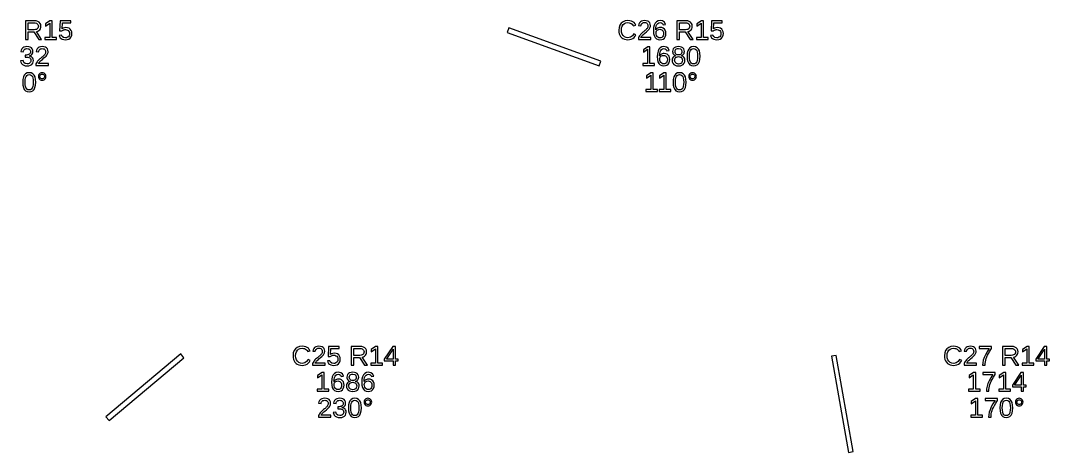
# Model space of a CAD drawing. Extents: x 195 to 2890, y 70 to 1529.
# Drawn here: x 2574.3 to 2890.2, y 1370.3 to 1503 of the extents above; entities that cross this region are included whole.
import ezdxf

# ---------------------------------------------------------------- set-up
doc = ezdxf.new("R2010")
doc.units = 0
doc.layers.get('0').update_dxf_attribs({"linetype": 'CONTINUOUS'})

msp = doc.modelspace()

# ---------------------------------------------------------------- linework, layer by layer
for points in [[(2576.62, 1499.51), (2578.4, 1499.51), (2579.89, 1497.13), (2580.79, 1497.13), (2579.16, 1499.6), (2579.57, 1499.71), (2579.91, 1499.9), (2580.19, 1500.15), (2580.4, 1500.46), (2580.52, 1500.82), (2580.56, 1501.22), (2580.5, 1501.7), (2580.33, 1502.1), (2580.03, 1502.43), (2579.63, 1502.67), (2579.14, 1502.82), (2578.54, 1502.86), (2575.84, 1502.86), (2575.84, 1497.13), (2576.62, 1497.13)], [(2576.62, 1500.13), (2576.62, 1502.24), (2578.46, 1502.24), (2578.85, 1502.21), (2579.18, 1502.13), (2579.44, 1501.98), (2579.63, 1501.78), (2579.74, 1501.52), (2579.78, 1501.22), (2579.74, 1500.9), (2579.63, 1500.63), (2579.44, 1500.41), (2579.19, 1500.25), (2578.87, 1500.16), (2578.49, 1500.13)], [(2585.4, 1497.75), (2584.01, 1497.75), (2584.01, 1502.86), (2583.33, 1502.86), (2581.98, 1501.93), (2581.98, 1501.24), (2583.27, 1502.16), (2583.27, 1497.75), (2581.81, 1497.75), (2581.81, 1497.13), (2585.4, 1497.13)], [(2588.65, 1497.11), (2589.15, 1497.28), (2589.56, 1497.57), (2589.86, 1497.96), (2590.03, 1498.44), (2590.09, 1499), (2590.04, 1499.5), (2589.87, 1499.93), (2589.59, 1500.29), (2589.22, 1500.57), (2588.77, 1500.73), (2588.24, 1500.79), (2587.8, 1500.75), (2587.4, 1500.63), (2587.06, 1500.42), (2587.17, 1502.24), (2589.76, 1502.24), (2589.76, 1502.86), (2586.5, 1502.86), (2586.31, 1499.78), (2587.03, 1499.78), (2587.2, 1499.92), (2587.37, 1500.02), (2587.54, 1500.1), (2587.71, 1500.15), (2587.9, 1500.18), (2588.09, 1500.19), (2588.45, 1500.15), (2588.75, 1500.04), (2589, 1499.86), (2589.18, 1499.61), (2589.3, 1499.32), (2589.33, 1498.98), (2589.3, 1498.6), (2589.19, 1498.27), (2589, 1498), (2588.75, 1497.81), (2588.44, 1497.69), (2588.08, 1497.65), (2587.52, 1497.74), (2587.12, 1498.03), (2586.88, 1498.5), (2586.14, 1498.41), (2586.27, 1498.01), (2586.48, 1497.67), (2586.77, 1497.4), (2587.13, 1497.21), (2587.56, 1497.09), (2588.06, 1497.05)], [(2752.45, 1490.44), (2724.26, 1500.7), (2723.74, 1499.3), (2751.93, 1489.03)], [(2761.31, 1497.09), (2761.81, 1497.22), (2762.26, 1497.44), (2762.66, 1497.73), (2762.99, 1498.11), (2763.26, 1498.56), (2762.62, 1498.88), (2762.15, 1498.22), (2761.55, 1497.82), (2760.81, 1497.69), (2760.23, 1497.76), (2759.73, 1497.97), (2759.32, 1498.33), (2759.01, 1498.8), (2758.83, 1499.37), (2758.77, 1500.02), (2758.83, 1500.68), (2759, 1501.24), (2759.3, 1501.7), (2759.7, 1502.04), (2760.19, 1502.25), (2760.78, 1502.32), (2761.16, 1502.29), (2761.51, 1502.2), (2761.83, 1502.05), (2762.09, 1501.85), (2762.31, 1501.59), (2762.47, 1501.29), (2763.2, 1501.53), (2762.97, 1501.96), (2762.67, 1502.31), (2762.3, 1502.59), (2761.86, 1502.79), (2761.35, 1502.91), (2760.77, 1502.95), (2759.96, 1502.86), (2759.28, 1502.6), (2758.72, 1502.17), (2758.31, 1501.59), (2758.06, 1500.87), (2757.98, 1500.02), (2758.02, 1499.44), (2758.13, 1498.91), (2758.31, 1498.44), (2758.56, 1498.03), (2758.89, 1497.68), (2759.27, 1497.41), (2759.72, 1497.21), (2760.22, 1497.09), (2760.77, 1497.05)], [(2767.79, 1497.75), (2764.8, 1497.75), (2764.9, 1497.95), (2765.03, 1498.14), (2765.2, 1498.35), (2765.4, 1498.56), (2765.65, 1498.79), (2765.94, 1499.04), (2766.45, 1499.46), (2766.83, 1499.8), (2767.09, 1500.06), (2767.28, 1500.28), (2767.43, 1500.5), (2767.55, 1500.72), (2767.63, 1500.94), (2767.68, 1501.16), (2767.7, 1501.38), (2767.65, 1501.84), (2767.49, 1502.23), (2767.23, 1502.54), (2766.88, 1502.77), (2766.43, 1502.9), (2765.9, 1502.95), (2765.41, 1502.9), (2764.98, 1502.77), (2764.61, 1502.54), (2764.32, 1502.24), (2764.13, 1501.88), (2764.02, 1501.45), (2764.77, 1501.38), (2764.84, 1501.66), (2764.96, 1501.9), (2765.13, 1502.09), (2765.35, 1502.23), (2765.61, 1502.32), (2765.9, 1502.35), (2766.2, 1502.32), (2766.46, 1502.23), (2766.67, 1502.09), (2766.82, 1501.89), (2766.92, 1501.65), (2766.95, 1501.35), (2766.93, 1501.13), (2766.87, 1500.92), (2766.79, 1500.73), (2766.67, 1500.55), (2766.53, 1500.37), (2766.36, 1500.2), (2766.18, 1500.03), (2765.99, 1499.86), (2765.78, 1499.69), (2765.56, 1499.52), (2765.35, 1499.34), (2765.13, 1499.15), (2764.91, 1498.94), (2764.7, 1498.72), (2764.5, 1498.49), (2764.31, 1498.23), (2764.14, 1497.95), (2763.99, 1497.65), (2763.99, 1497.13), (2767.79, 1497.13)], [(2771.16, 1497.11), (2771.61, 1497.28), (2771.98, 1497.57), (2772.26, 1497.97), (2772.42, 1498.44), (2772.48, 1499.01), (2772.42, 1499.53), (2772.27, 1499.97), (2772.01, 1500.34), (2771.66, 1500.62), (2771.24, 1500.78), (2770.75, 1500.84), (2770.45, 1500.82), (2770.17, 1500.75), (2769.92, 1500.64), (2769.7, 1500.5), (2769.51, 1500.31), (2769.36, 1500.08), (2769.4, 1500.76), (2769.51, 1501.32), (2769.7, 1501.77), (2769.96, 1502.1), (2770.29, 1502.29), (2770.67, 1502.36), (2771.1, 1502.28), (2771.42, 1502.04), (2771.62, 1501.66), (2772.32, 1501.78), (2771.99, 1502.43), (2771.44, 1502.82), (2770.68, 1502.95), (2770.08, 1502.86), (2769.57, 1502.6), (2769.16, 1502.15), (2768.87, 1501.54), (2768.69, 1500.78), (2768.63, 1499.87), (2768.69, 1499.02), (2768.86, 1498.32), (2769.14, 1497.77), (2769.54, 1497.37), (2770.03, 1497.13), (2770.62, 1497.05)], [(2776.62, 1499.51), (2778.4, 1499.51), (2779.89, 1497.13), (2780.79, 1497.13), (2779.16, 1499.6), (2779.57, 1499.71), (2779.91, 1499.9), (2780.19, 1500.15), (2780.4, 1500.46), (2780.52, 1500.82), (2780.56, 1501.22), (2780.5, 1501.7), (2780.33, 1502.1), (2780.03, 1502.43), (2779.63, 1502.67), (2779.14, 1502.82), (2778.54, 1502.86), (2775.84, 1502.86), (2775.84, 1497.13), (2776.62, 1497.13)], [(2776.62, 1500.13), (2776.62, 1502.24), (2778.46, 1502.24), (2778.85, 1502.21), (2779.18, 1502.13), (2779.44, 1501.98), (2779.63, 1501.78), (2779.74, 1501.52), (2779.78, 1501.22), (2779.74, 1500.9), (2779.63, 1500.63), (2779.44, 1500.41), (2779.19, 1500.25), (2778.87, 1500.16), (2778.49, 1500.13)], [(2785.4, 1497.75), (2784.01, 1497.75), (2784.01, 1502.86), (2783.33, 1502.86), (2781.98, 1501.93), (2781.98, 1501.24), (2783.27, 1502.16), (2783.27, 1497.75), (2781.81, 1497.75), (2781.81, 1497.13), (2785.4, 1497.13)], [(2788.65, 1497.11), (2789.15, 1497.28), (2789.56, 1497.57), (2789.86, 1497.96), (2790.03, 1498.44), (2790.09, 1499), (2790.04, 1499.5), (2789.87, 1499.93), (2789.59, 1500.29), (2789.22, 1500.57), (2788.77, 1500.73), (2788.24, 1500.79), (2787.8, 1500.75), (2787.4, 1500.63), (2787.06, 1500.42), (2787.17, 1502.24), (2789.76, 1502.24), (2789.76, 1502.86), (2786.5, 1502.86), (2786.31, 1499.78), (2787.03, 1499.78), (2787.2, 1499.92), (2787.37, 1500.02), (2787.54, 1500.1), (2787.71, 1500.15), (2787.9, 1500.18), (2788.09, 1500.19), (2788.45, 1500.15), (2788.75, 1500.04), (2789, 1499.86), (2789.18, 1499.61), (2789.3, 1499.32), (2789.33, 1498.98), (2789.3, 1498.6), (2789.19, 1498.27), (2789, 1498), (2788.75, 1497.81), (2788.44, 1497.69), (2788.08, 1497.65), (2787.52, 1497.74), (2787.12, 1498.03), (2786.88, 1498.5), (2786.14, 1498.41), (2786.27, 1498.01), (2786.48, 1497.67), (2786.77, 1497.4), (2787.13, 1497.21), (2787.56, 1497.09), (2788.06, 1497.05)], [(2770.28, 1497.69), (2770, 1497.83), (2769.76, 1498.06), (2769.58, 1498.37), (2769.47, 1498.73), (2769.43, 1499.15), (2769.47, 1499.47), (2769.57, 1499.75), (2769.75, 1499.97), (2769.98, 1500.14), (2770.26, 1500.24), (2770.58, 1500.27), (2770.91, 1500.24), (2771.2, 1500.12), (2771.43, 1499.93), (2771.6, 1499.68), (2771.7, 1499.36), (2771.73, 1498.97), (2771.7, 1498.59), (2771.6, 1498.26), (2771.43, 1498), (2771.2, 1497.8), (2770.93, 1497.68), (2770.6, 1497.64)], [(2576.9, 1489.1), (2577.38, 1489.24), (2577.76, 1489.49), (2578.04, 1489.82), (2578.21, 1490.23), (2578.27, 1490.71), (2578.23, 1491.06), (2578.11, 1491.36), (2577.91, 1491.63), (2577.64, 1491.83), (2577.31, 1491.98), (2576.91, 1492.06), (2576.91, 1492.07), (2577.27, 1492.18), (2577.57, 1492.33), (2577.8, 1492.54), (2577.97, 1492.79), (2578.08, 1493.09), (2578.11, 1493.43), (2578.06, 1493.87), (2577.9, 1494.25), (2577.63, 1494.55), (2577.27, 1494.77), (2576.82, 1494.91), (2576.29, 1494.95), (2575.8, 1494.91), (2575.37, 1494.77), (2575, 1494.56), (2574.71, 1494.26), (2574.52, 1493.89), (2574.42, 1493.46), (2575.15, 1493.4), (2575.21, 1493.68), (2575.33, 1493.91), (2575.5, 1494.1), (2575.72, 1494.24), (2575.98, 1494.32), (2576.28, 1494.35), (2576.61, 1494.32), (2576.88, 1494.23), (2577.09, 1494.08), (2577.24, 1493.88), (2577.33, 1493.64), (2577.36, 1493.35), (2577.32, 1493.07), (2577.21, 1492.83), (2577.03, 1492.63), (2576.77, 1492.48), (2576.46, 1492.4), (2576.09, 1492.37), (2575.69, 1492.37), (2575.69, 1491.73), (2576.11, 1491.73), (2576.53, 1491.7), (2576.87, 1491.61), (2577.15, 1491.47), (2577.35, 1491.27), (2577.47, 1491.03), (2577.51, 1490.74), (2577.47, 1490.41), (2577.37, 1490.14), (2577.19, 1489.93), (2576.96, 1489.78), (2576.67, 1489.69), (2576.32, 1489.66), (2575.69, 1489.77), (2575.28, 1490.11), (2575.07, 1490.67), (2574.32, 1490.6), (2574.43, 1490.13), (2574.63, 1489.75), (2574.93, 1489.44), (2575.32, 1489.22), (2575.78, 1489.09), (2576.32, 1489.05)], [(2582.85, 1489.75), (2579.86, 1489.75), (2579.96, 1489.95), (2580.09, 1490.14), (2580.26, 1490.35), (2580.46, 1490.56), (2580.71, 1490.79), (2581, 1491.04), (2581.51, 1491.46), (2581.89, 1491.8), (2582.15, 1492.06), (2582.34, 1492.28), (2582.49, 1492.5), (2582.61, 1492.72), (2582.69, 1492.94), (2582.74, 1493.16), (2582.76, 1493.38), (2582.71, 1493.84), (2582.55, 1494.23), (2582.29, 1494.54), (2581.94, 1494.77), (2581.5, 1494.9), (2580.96, 1494.95), (2580.47, 1494.9), (2580.04, 1494.77), (2579.67, 1494.54), (2579.38, 1494.24), (2579.19, 1493.88), (2579.09, 1493.45), (2579.83, 1493.38), (2579.9, 1493.66), (2580.02, 1493.9), (2580.19, 1494.09), (2580.41, 1494.23), (2580.67, 1494.32), (2580.96, 1494.35), (2581.27, 1494.32), (2581.52, 1494.23), (2581.73, 1494.09), (2581.88, 1493.89), (2581.98, 1493.65), (2582.01, 1493.35), (2581.99, 1493.13), (2581.94, 1492.92), (2581.85, 1492.73), (2581.73, 1492.55), (2581.59, 1492.37), (2581.43, 1492.2), (2581.25, 1492.03), (2581.05, 1491.86), (2580.84, 1491.69), (2580.63, 1491.52), (2580.41, 1491.34), (2580.19, 1491.15), (2579.97, 1490.94), (2579.76, 1490.72), (2579.56, 1490.49), (2579.37, 1490.23), (2579.2, 1489.95), (2579.05, 1489.65), (2579.05, 1489.13), (2582.85, 1489.13)], [(2768.96, 1489.75), (2767.56, 1489.75), (2767.56, 1494.86), (2766.89, 1494.86), (2765.53, 1493.93), (2765.53, 1493.24), (2766.83, 1494.16), (2766.83, 1489.75), (2765.37, 1489.75), (2765.37, 1489.13), (2768.96, 1489.13)], [(2772.32, 1489.11), (2772.77, 1489.28), (2773.14, 1489.57), (2773.41, 1489.97), (2773.58, 1490.44), (2773.63, 1491.01), (2773.58, 1491.53), (2773.43, 1491.97), (2773.17, 1492.34), (2772.82, 1492.62), (2772.4, 1492.78), (2771.91, 1492.84), (2771.61, 1492.82), (2771.33, 1492.75), (2771.08, 1492.64), (2770.86, 1492.5), (2770.67, 1492.31), (2770.52, 1492.08), (2770.56, 1492.76), (2770.67, 1493.32), (2770.86, 1493.77), (2771.12, 1494.1), (2771.44, 1494.29), (2771.83, 1494.36), (2772.26, 1494.28), (2772.57, 1494.04), (2772.78, 1493.66), (2773.47, 1493.78), (2773.14, 1494.43), (2772.6, 1494.82), (2771.84, 1494.95), (2771.23, 1494.86), (2770.73, 1494.6), (2770.32, 1494.15), (2770.03, 1493.54), (2769.85, 1492.78), (2769.79, 1491.87), (2769.85, 1491.02), (2770.02, 1490.32), (2770.3, 1489.77), (2770.69, 1489.37), (2771.19, 1489.13), (2771.78, 1489.05)], [(2776.9, 1489.1), (2777.38, 1489.25), (2777.77, 1489.49), (2778.05, 1489.83), (2778.22, 1490.24), (2778.27, 1490.73), (2778.24, 1491.09), (2778.14, 1491.4), (2777.97, 1491.67), (2777.74, 1491.89), (2777.45, 1492.05), (2777.11, 1492.14), (2777.11, 1492.15), (2777.41, 1492.25), (2777.65, 1492.4), (2777.86, 1492.61), (2778.01, 1492.87), (2778.1, 1493.16), (2778.13, 1493.47), (2778.08, 1493.89), (2777.91, 1494.25), (2777.64, 1494.55), (2777.27, 1494.77), (2776.83, 1494.91), (2776.3, 1494.95), (2775.79, 1494.9), (2775.35, 1494.77), (2774.99, 1494.54), (2774.71, 1494.24), (2774.55, 1493.89), (2774.5, 1493.48), (2774.53, 1493.17), (2774.62, 1492.88), (2774.77, 1492.62), (2774.97, 1492.41), (2775.22, 1492.25), (2775.51, 1492.15), (2775.51, 1492.13), (2775.19, 1492.04), (2774.92, 1491.89), (2774.68, 1491.67), (2774.5, 1491.39), (2774.4, 1491.08), (2774.36, 1490.72), (2774.42, 1490.23), (2774.59, 1489.82), (2774.88, 1489.49), (2775.27, 1489.24), (2775.75, 1489.1), (2776.32, 1489.05)], [(2776, 1492.45), (2775.74, 1492.54), (2775.52, 1492.68), (2775.37, 1492.88), (2775.28, 1493.13), (2775.25, 1493.43), (2775.28, 1493.73), (2775.37, 1493.97), (2775.52, 1494.16), (2775.72, 1494.3), (2775.99, 1494.38), (2776.3, 1494.4), (2776.9, 1494.3), (2777.25, 1493.97), (2777.37, 1493.43), (2777.34, 1493.11), (2777.25, 1492.85), (2777.1, 1492.66), (2776.89, 1492.53), (2776.63, 1492.45), (2776.31, 1492.42)], [(2781.55, 1489.13), (2782.05, 1489.39), (2782.44, 1489.81), (2782.72, 1490.39), (2782.89, 1491.12), (2782.94, 1492), (2782.89, 1492.89), (2782.73, 1493.63), (2782.46, 1494.21), (2782.08, 1494.62), (2781.58, 1494.87), (2780.97, 1494.95), (2780.33, 1494.87), (2779.83, 1494.62), (2779.44, 1494.21), (2779.17, 1493.64), (2779.01, 1492.9), (2778.96, 1492), (2779.02, 1491.11), (2779.18, 1490.38), (2779.46, 1489.8), (2779.84, 1489.38), (2780.34, 1489.13), (2780.94, 1489.05)], [(2780.55, 1489.71), (2780.24, 1489.9), (2780, 1490.21), (2779.83, 1490.66), (2779.73, 1491.26), (2779.7, 1492), (2779.73, 1492.76), (2779.83, 1493.36), (2780, 1493.81), (2780.23, 1494.11), (2780.56, 1494.29), (2780.97, 1494.36), (2781.36, 1494.29), (2781.68, 1494.11), (2781.91, 1493.8), (2782.07, 1493.35), (2782.17, 1492.75), (2782.2, 1492), (2782.17, 1491.27), (2782.07, 1490.68), (2781.9, 1490.23), (2781.66, 1489.91), (2781.34, 1489.71), (2780.95, 1489.65)], [(2771.44, 1489.69), (2771.16, 1489.83), (2770.92, 1490.06), (2770.74, 1490.37), (2770.63, 1490.73), (2770.59, 1491.15), (2770.63, 1491.47), (2770.73, 1491.75), (2770.91, 1491.97), (2771.14, 1492.14), (2771.41, 1492.24), (2771.73, 1492.27), (2772.07, 1492.24), (2772.35, 1492.12), (2772.58, 1491.93), (2772.75, 1491.68), (2772.86, 1491.36), (2772.89, 1490.97), (2772.86, 1490.59), (2772.76, 1490.26), (2772.59, 1490), (2772.36, 1489.8), (2772.09, 1489.68), (2771.76, 1489.64)], [(2775.66, 1489.73), (2775.25, 1490.13), (2775.12, 1490.78), (2775.15, 1491.1), (2775.26, 1491.36), (2775.43, 1491.58), (2775.67, 1491.74), (2775.96, 1491.84), (2776.3, 1491.87), (2776.66, 1491.84), (2776.95, 1491.75), (2777.19, 1491.6), (2777.37, 1491.39), (2777.48, 1491.13), (2777.51, 1490.8), (2777.48, 1490.42), (2777.38, 1490.12), (2777.22, 1489.89), (2776.99, 1489.73), (2776.69, 1489.63), (2776.33, 1489.6)], [(2577.56, 1481.13), (2578.06, 1481.39), (2578.45, 1481.81), (2578.73, 1482.39), (2578.9, 1483.12), (2578.96, 1484), (2578.91, 1484.89), (2578.75, 1485.63), (2578.48, 1486.21), (2578.1, 1486.62), (2577.6, 1486.87), (2576.98, 1486.95), (2576.35, 1486.87), (2575.84, 1486.62), (2575.46, 1486.21), (2575.19, 1485.64), (2575.03, 1484.9), (2574.98, 1484), (2575.03, 1483.11), (2575.2, 1482.38), (2575.47, 1481.8), (2575.86, 1481.38), (2576.35, 1481.13), (2576.96, 1481.05)], [(2576.57, 1481.71), (2576.25, 1481.9), (2576.02, 1482.21), (2575.85, 1482.66), (2575.75, 1483.26), (2575.72, 1484), (2575.75, 1484.76), (2575.85, 1485.36), (2576.01, 1485.81), (2576.25, 1486.11), (2576.57, 1486.29), (2576.98, 1486.36), (2577.38, 1486.29), (2577.7, 1486.11), (2577.93, 1485.8), (2578.09, 1485.35), (2578.18, 1484.75), (2578.22, 1484), (2578.18, 1483.27), (2578.08, 1482.68), (2577.91, 1482.23), (2577.68, 1481.91), (2577.36, 1481.71), (2576.97, 1481.65)], [(2581.25, 1484.67), (2581.53, 1484.78), (2581.77, 1484.97), (2581.96, 1485.21), (2582.08, 1485.48), (2582.12, 1485.79), (2582.08, 1486.1), (2581.97, 1486.37), (2581.78, 1486.61), (2581.53, 1486.8), (2581.26, 1486.91), (2580.95, 1486.95), (2580.64, 1486.91), (2580.36, 1486.8), (2580.12, 1486.61), (2579.93, 1486.37), (2579.82, 1486.09), (2579.78, 1485.79), (2579.82, 1485.49), (2579.93, 1485.22), (2580.13, 1484.97), (2580.37, 1484.78), (2580.64, 1484.67), (2580.95, 1484.63)], [(2580.76, 1485.08), (2580.59, 1485.15), (2580.44, 1485.27), (2580.32, 1485.43), (2580.25, 1485.6), (2580.23, 1485.79), (2580.25, 1485.98), (2580.32, 1486.15), (2580.44, 1486.31), (2580.59, 1486.43), (2580.76, 1486.5), (2580.95, 1486.52), (2581.14, 1486.5), (2581.31, 1486.43), (2581.46, 1486.31), (2581.58, 1486.16), (2581.65, 1485.99), (2581.67, 1485.79), (2581.65, 1485.6), (2581.58, 1485.42), (2581.46, 1485.27), (2581.31, 1485.15), (2581.14, 1485.08), (2580.95, 1485.06)], [(2769.92, 1481.75), (2768.52, 1481.75), (2768.52, 1486.86), (2767.85, 1486.86), (2766.49, 1485.93), (2766.49, 1485.24), (2767.79, 1486.16), (2767.79, 1481.75), (2766.33, 1481.75), (2766.33, 1481.13), (2769.92, 1481.13)], [(2773.93, 1481.75), (2772.54, 1481.75), (2772.54, 1486.86), (2771.86, 1486.86), (2770.51, 1485.93), (2770.51, 1485.24), (2771.8, 1486.16), (2771.8, 1481.75), (2770.34, 1481.75), (2770.34, 1481.13), (2773.93, 1481.13)], [(2777.25, 1481.13), (2777.75, 1481.39), (2778.14, 1481.81), (2778.43, 1482.39), (2778.59, 1483.12), (2778.65, 1484), (2778.6, 1484.89), (2778.44, 1485.63), (2778.17, 1486.21), (2777.79, 1486.62), (2777.29, 1486.87), (2776.67, 1486.95), (2776.04, 1486.87), (2775.53, 1486.62), (2775.15, 1486.21), (2774.88, 1485.64), (2774.72, 1484.9), (2774.67, 1484), (2774.72, 1483.11), (2774.89, 1482.38), (2775.16, 1481.8), (2775.55, 1481.38), (2776.04, 1481.13), (2776.65, 1481.05)], [(2776.26, 1481.71), (2775.95, 1481.9), (2775.71, 1482.21), (2775.54, 1482.66), (2775.44, 1483.26), (2775.41, 1484), (2775.44, 1484.76), (2775.54, 1485.36), (2775.7, 1485.81), (2775.94, 1486.11), (2776.27, 1486.29), (2776.67, 1486.36), (2777.07, 1486.29), (2777.39, 1486.11), (2777.62, 1485.8), (2777.78, 1485.35), (2777.87, 1484.75), (2777.91, 1484), (2777.87, 1483.27), (2777.77, 1482.68), (2777.6, 1482.23), (2777.37, 1481.91), (2777.05, 1481.71), (2776.66, 1481.65)], [(2780.95, 1484.67), (2781.22, 1484.78), (2781.46, 1484.97), (2781.66, 1485.21), (2781.77, 1485.48), (2781.81, 1485.79), (2781.77, 1486.1), (2781.66, 1486.37), (2781.47, 1486.61), (2781.23, 1486.8), (2780.95, 1486.91), (2780.64, 1486.95), (2780.33, 1486.91), (2780.06, 1486.8), (2779.81, 1486.61), (2779.62, 1486.37), (2779.51, 1486.09), (2779.47, 1485.79), (2779.51, 1485.49), (2779.63, 1485.22), (2779.82, 1484.97), (2780.06, 1484.78), (2780.34, 1484.67), (2780.64, 1484.63)], [(2780.45, 1485.08), (2780.28, 1485.15), (2780.13, 1485.27), (2780.01, 1485.43), (2779.94, 1485.6), (2779.92, 1485.79), (2779.94, 1485.98), (2780.01, 1486.15), (2780.13, 1486.31), (2780.28, 1486.43), (2780.45, 1486.5), (2780.64, 1486.52), (2780.83, 1486.5), (2781, 1486.43), (2781.16, 1486.31), (2781.27, 1486.16), (2781.34, 1485.99), (2781.36, 1485.79), (2781.34, 1485.6), (2781.27, 1485.42), (2781.15, 1485.27), (2781, 1485.15), (2780.83, 1485.08), (2780.64, 1485.06)], [(2661.31, 1397.09), (2661.81, 1397.22), (2662.26, 1397.44), (2662.66, 1397.73), (2662.99, 1398.11), (2663.26, 1398.56), (2662.62, 1398.88), (2662.15, 1398.22), (2661.55, 1397.82), (2660.81, 1397.69), (2660.23, 1397.76), (2659.73, 1397.97), (2659.32, 1398.33), (2659.01, 1398.8), (2658.83, 1399.37), (2658.77, 1400.02), (2658.83, 1400.68), (2659, 1401.24), (2659.3, 1401.7), (2659.7, 1402.04), (2660.19, 1402.25), (2660.78, 1402.32), (2661.16, 1402.29), (2661.51, 1402.2), (2661.83, 1402.05), (2662.09, 1401.85), (2662.31, 1401.59), (2662.47, 1401.29), (2663.2, 1401.53), (2662.97, 1401.96), (2662.67, 1402.31), (2662.3, 1402.59), (2661.86, 1402.79), (2661.35, 1402.91), (2660.77, 1402.95), (2659.96, 1402.86), (2659.28, 1402.6), (2658.72, 1402.17), (2658.31, 1401.59), (2658.06, 1400.87), (2657.98, 1400.02), (2658.02, 1399.44), (2658.13, 1398.91), (2658.31, 1398.44), (2658.56, 1398.03), (2658.89, 1397.68), (2659.27, 1397.41), (2659.72, 1397.21), (2660.22, 1397.09), (2660.77, 1397.05)], [(2667.79, 1397.75), (2664.8, 1397.75), (2664.9, 1397.95), (2665.03, 1398.14), (2665.2, 1398.35), (2665.4, 1398.56), (2665.65, 1398.79), (2665.94, 1399.04), (2666.45, 1399.46), (2666.83, 1399.8), (2667.09, 1400.06), (2667.28, 1400.28), (2667.43, 1400.5), (2667.55, 1400.72), (2667.63, 1400.94), (2667.68, 1401.16), (2667.7, 1401.38), (2667.65, 1401.84), (2667.49, 1402.23), (2667.23, 1402.54), (2666.88, 1402.77), (2666.43, 1402.9), (2665.9, 1402.95), (2665.41, 1402.9), (2664.98, 1402.77), (2664.61, 1402.54), (2664.32, 1402.24), (2664.13, 1401.88), (2664.02, 1401.45), (2664.77, 1401.38), (2664.84, 1401.66), (2664.96, 1401.9), (2665.13, 1402.09), (2665.35, 1402.23), (2665.61, 1402.32), (2665.9, 1402.35), (2666.2, 1402.32), (2666.46, 1402.23), (2666.67, 1402.09), (2666.82, 1401.89), (2666.92, 1401.65), (2666.95, 1401.35), (2666.93, 1401.13), (2666.87, 1400.92), (2666.79, 1400.73), (2666.67, 1400.55), (2666.53, 1400.37), (2666.36, 1400.2), (2666.18, 1400.03), (2665.99, 1399.86), (2665.78, 1399.69), (2665.56, 1399.52), (2665.35, 1399.34), (2665.13, 1399.15), (2664.91, 1398.94), (2664.7, 1398.72), (2664.5, 1398.49), (2664.31, 1398.23), (2664.14, 1397.95), (2663.99, 1397.65), (2663.99, 1397.13), (2667.79, 1397.13)], [(2671.05, 1397.11), (2671.55, 1397.28), (2671.95, 1397.57), (2672.25, 1397.96), (2672.43, 1398.44), (2672.49, 1399), (2672.44, 1399.5), (2672.27, 1399.93), (2671.99, 1400.29), (2671.62, 1400.57), (2671.17, 1400.73), (2670.64, 1400.79), (2670.19, 1400.75), (2669.8, 1400.63), (2669.46, 1400.42), (2669.57, 1402.24), (2672.16, 1402.24), (2672.16, 1402.86), (2668.9, 1402.86), (2668.71, 1399.78), (2669.42, 1399.78), (2669.6, 1399.92), (2669.77, 1400.02), (2669.94, 1400.1), (2670.11, 1400.15), (2670.3, 1400.18), (2670.49, 1400.19), (2670.84, 1400.15), (2671.15, 1400.04), (2671.4, 1399.86), (2671.58, 1399.61), (2671.69, 1399.32), (2671.73, 1398.98), (2671.69, 1398.6), (2671.58, 1398.27), (2671.4, 1398), (2671.15, 1397.81), (2670.84, 1397.69), (2670.47, 1397.65), (2669.91, 1397.74), (2669.52, 1398.03), (2669.28, 1398.5), (2668.54, 1398.41), (2668.67, 1398.01), (2668.88, 1397.67), (2669.16, 1397.4), (2669.53, 1397.21), (2669.96, 1397.09), (2670.46, 1397.05)], [(2676.62, 1399.51), (2678.4, 1399.51), (2679.89, 1397.13), (2680.79, 1397.13), (2679.16, 1399.6), (2679.57, 1399.71), (2679.91, 1399.9), (2680.19, 1400.15), (2680.4, 1400.46), (2680.52, 1400.82), (2680.56, 1401.22), (2680.5, 1401.7), (2680.33, 1402.1), (2680.03, 1402.43), (2679.63, 1402.67), (2679.14, 1402.82), (2678.54, 1402.86), (2675.84, 1402.86), (2675.84, 1397.13), (2676.62, 1397.13)], [(2685.4, 1397.75), (2684.01, 1397.75), (2684.01, 1402.86), (2683.33, 1402.86), (2681.98, 1401.93), (2681.98, 1401.24), (2683.27, 1402.16), (2683.27, 1397.75), (2681.81, 1397.75), (2681.81, 1397.13), (2685.4, 1397.13)], [(2689.39, 1398.43), (2690.2, 1398.43), (2690.2, 1399.01), (2689.39, 1399.01), (2689.39, 1402.86), (2688.63, 1402.86), (2686, 1399), (2686, 1398.43), (2688.7, 1398.43), (2688.7, 1397.13), (2689.39, 1397.13)], [(2861.31, 1397.09), (2861.81, 1397.22), (2862.26, 1397.44), (2862.66, 1397.73), (2862.99, 1398.11), (2863.26, 1398.56), (2862.62, 1398.88), (2862.15, 1398.22), (2861.55, 1397.82), (2860.81, 1397.69), (2860.23, 1397.76), (2859.73, 1397.97), (2859.32, 1398.33), (2859.01, 1398.8), (2858.83, 1399.37), (2858.77, 1400.02), (2858.83, 1400.68), (2859, 1401.24), (2859.3, 1401.7), (2859.7, 1402.04), (2860.19, 1402.25), (2860.78, 1402.32), (2861.16, 1402.29), (2861.51, 1402.2), (2861.83, 1402.05), (2862.09, 1401.85), (2862.31, 1401.59), (2862.47, 1401.29), (2863.2, 1401.53), (2862.97, 1401.96), (2862.67, 1402.31), (2862.3, 1402.59), (2861.86, 1402.79), (2861.35, 1402.91), (2860.77, 1402.95), (2859.96, 1402.86), (2859.28, 1402.6), (2858.72, 1402.17), (2858.31, 1401.59), (2858.06, 1400.87), (2857.98, 1400.02), (2858.02, 1399.44), (2858.13, 1398.91), (2858.31, 1398.44), (2858.56, 1398.03), (2858.89, 1397.68), (2859.27, 1397.41), (2859.72, 1397.21), (2860.22, 1397.09), (2860.77, 1397.05)], [(2867.79, 1397.75), (2864.8, 1397.75), (2864.9, 1397.95), (2865.03, 1398.14), (2865.2, 1398.35), (2865.4, 1398.56), (2865.65, 1398.79), (2865.94, 1399.04), (2866.45, 1399.46), (2866.83, 1399.8), (2867.09, 1400.06), (2867.28, 1400.28), (2867.43, 1400.5), (2867.55, 1400.72), (2867.63, 1400.94), (2867.68, 1401.16), (2867.7, 1401.38), (2867.65, 1401.84), (2867.49, 1402.23), (2867.23, 1402.54), (2866.88, 1402.77), (2866.43, 1402.9), (2865.9, 1402.95), (2865.41, 1402.9), (2864.98, 1402.77), (2864.61, 1402.54), (2864.32, 1402.24), (2864.13, 1401.88), (2864.02, 1401.45), (2864.77, 1401.38), (2864.84, 1401.66), (2864.96, 1401.9), (2865.13, 1402.09), (2865.35, 1402.23), (2865.61, 1402.32), (2865.9, 1402.35), (2866.2, 1402.32), (2866.46, 1402.23), (2866.67, 1402.09), (2866.82, 1401.89), (2866.92, 1401.65), (2866.95, 1401.35), (2866.93, 1401.13), (2866.87, 1400.92), (2866.79, 1400.73), (2866.67, 1400.55), (2866.53, 1400.37), (2866.36, 1400.2), (2866.18, 1400.03), (2865.99, 1399.86), (2865.78, 1399.69), (2865.56, 1399.52), (2865.35, 1399.34), (2865.13, 1399.15), (2864.91, 1398.94), (2864.7, 1398.72), (2864.5, 1398.49), (2864.31, 1398.23), (2864.14, 1397.95), (2863.99, 1397.65), (2863.99, 1397.13), (2867.79, 1397.13)], [(2870.48, 1397.65), (2870.54, 1398.17), (2870.64, 1398.67), (2870.78, 1399.16), (2870.96, 1399.66), (2871.18, 1400.17), (2871.48, 1400.74), (2871.89, 1401.44), (2872.42, 1402.27), (2872.42, 1402.86), (2868.63, 1402.86), (2868.63, 1402.24), (2871.72, 1402.24), (2871.06, 1401.23), (2870.54, 1400.3), (2870.16, 1399.44), (2869.9, 1398.65), (2869.74, 1397.88), (2869.69, 1397.13), (2870.46, 1397.13)], [(2876.62, 1399.51), (2878.4, 1399.51), (2879.89, 1397.13), (2880.79, 1397.13), (2879.16, 1399.6), (2879.57, 1399.71), (2879.91, 1399.9), (2880.19, 1400.15), (2880.4, 1400.46), (2880.52, 1400.82), (2880.56, 1401.22), (2880.5, 1401.7), (2880.33, 1402.1), (2880.03, 1402.43), (2879.63, 1402.67), (2879.14, 1402.82), (2878.54, 1402.86), (2875.84, 1402.86), (2875.84, 1397.13), (2876.62, 1397.13)], [(2885.4, 1397.75), (2884.01, 1397.75), (2884.01, 1402.86), (2883.33, 1402.86), (2881.98, 1401.93), (2881.98, 1401.24), (2883.27, 1402.16), (2883.27, 1397.75), (2881.81, 1397.75), (2881.81, 1397.13), (2885.4, 1397.13)], [(2889.39, 1398.43), (2890.2, 1398.43), (2890.2, 1399.01), (2889.39, 1399.01), (2889.39, 1402.86), (2888.63, 1402.86), (2886, 1399), (2886, 1398.43), (2888.7, 1398.43), (2888.7, 1397.13), (2889.39, 1397.13)], [(2624.48, 1399.43), (2623.52, 1400.57), (2600.54, 1381.29), (2601.5, 1380.14)], [(2676.62, 1400.13), (2676.62, 1402.24), (2678.46, 1402.24), (2678.85, 1402.21), (2679.18, 1402.13), (2679.44, 1401.98), (2679.63, 1401.78), (2679.74, 1401.52), (2679.78, 1401.22), (2679.74, 1400.9), (2679.63, 1400.63), (2679.44, 1400.41), (2679.19, 1400.25), (2678.87, 1400.16), (2678.49, 1400.13)], [(2686.68, 1399.01), (2686.74, 1399.09), (2686.96, 1399.39), (2688.43, 1401.55), (2688.47, 1401.62), (2688.52, 1401.71), (2688.59, 1401.82), (2688.65, 1401.93), (2688.69, 1402), (2688.7, 1402.04), (2688.7, 1399.01)], [(2829.95, 1370.59), (2824.74, 1400.13), (2823.26, 1399.87), (2828.47, 1370.33)], [(2876.62, 1400.13), (2876.62, 1402.24), (2878.46, 1402.24), (2878.85, 1402.21), (2879.18, 1402.13), (2879.44, 1401.98), (2879.63, 1401.78), (2879.74, 1401.52), (2879.78, 1401.22), (2879.74, 1400.9), (2879.63, 1400.63), (2879.44, 1400.41), (2879.19, 1400.25), (2878.87, 1400.16), (2878.49, 1400.13)], [(2886.68, 1399.01), (2886.74, 1399.09), (2886.96, 1399.39), (2888.43, 1401.55), (2888.47, 1401.62), (2888.52, 1401.71), (2888.59, 1401.82), (2888.65, 1401.93), (2888.69, 1402), (2888.7, 1402.04), (2888.7, 1399.01)], [(2668.96, 1389.75), (2667.56, 1389.75), (2667.56, 1394.86), (2666.89, 1394.86), (2665.53, 1393.93), (2665.53, 1393.24), (2666.83, 1394.16), (2666.83, 1389.75), (2665.37, 1389.75), (2665.37, 1389.13), (2668.96, 1389.13)], [(2672.32, 1389.11), (2672.77, 1389.28), (2673.14, 1389.57), (2673.41, 1389.97), (2673.58, 1390.44), (2673.63, 1391.01), (2673.58, 1391.53), (2673.43, 1391.97), (2673.17, 1392.34), (2672.82, 1392.62), (2672.4, 1392.78), (2671.91, 1392.84), (2671.61, 1392.82), (2671.33, 1392.75), (2671.08, 1392.64), (2670.86, 1392.5), (2670.67, 1392.31), (2670.52, 1392.08), (2670.56, 1392.76), (2670.67, 1393.32), (2670.86, 1393.77), (2671.12, 1394.1), (2671.44, 1394.29), (2671.83, 1394.36), (2672.26, 1394.28), (2672.57, 1394.04), (2672.78, 1393.66), (2673.47, 1393.78), (2673.14, 1394.43), (2672.6, 1394.82), (2671.84, 1394.95), (2671.23, 1394.86), (2670.73, 1394.6), (2670.32, 1394.15), (2670.03, 1393.54), (2669.85, 1392.78), (2669.79, 1391.87), (2669.85, 1391.02), (2670.02, 1390.32), (2670.3, 1389.77), (2670.69, 1389.37), (2671.19, 1389.13), (2671.78, 1389.05)], [(2676.9, 1389.1), (2677.38, 1389.25), (2677.77, 1389.49), (2678.05, 1389.83), (2678.22, 1390.24), (2678.27, 1390.73), (2678.24, 1391.09), (2678.14, 1391.4), (2677.97, 1391.67), (2677.74, 1391.89), (2677.45, 1392.05), (2677.11, 1392.14), (2677.11, 1392.15), (2677.41, 1392.25), (2677.65, 1392.4), (2677.86, 1392.61), (2678.01, 1392.87), (2678.1, 1393.16), (2678.13, 1393.47), (2678.08, 1393.89), (2677.91, 1394.25), (2677.64, 1394.55), (2677.27, 1394.77), (2676.83, 1394.91), (2676.3, 1394.95), (2675.79, 1394.9), (2675.35, 1394.77), (2674.99, 1394.54), (2674.71, 1394.24), (2674.55, 1393.89), (2674.5, 1393.48), (2674.53, 1393.17), (2674.62, 1392.88), (2674.77, 1392.62), (2674.97, 1392.41), (2675.22, 1392.25), (2675.51, 1392.15), (2675.51, 1392.13), (2675.19, 1392.04), (2674.92, 1391.89), (2674.68, 1391.67), (2674.5, 1391.39), (2674.4, 1391.08), (2674.36, 1390.72), (2674.42, 1390.23), (2674.59, 1389.82), (2674.88, 1389.49), (2675.27, 1389.24), (2675.75, 1389.1), (2676.32, 1389.05)], [(2676, 1392.45), (2675.74, 1392.54), (2675.52, 1392.68), (2675.37, 1392.88), (2675.28, 1393.13), (2675.25, 1393.43), (2675.28, 1393.73), (2675.37, 1393.97), (2675.52, 1394.16), (2675.72, 1394.3), (2675.99, 1394.38), (2676.3, 1394.4), (2676.9, 1394.3), (2677.25, 1393.97), (2677.37, 1393.43), (2677.34, 1393.11), (2677.25, 1392.85), (2677.1, 1392.66), (2676.89, 1392.53), (2676.63, 1392.45), (2676.31, 1392.42)], [(2681.59, 1389.11), (2682.04, 1389.28), (2682.41, 1389.57), (2682.68, 1389.97), (2682.85, 1390.44), (2682.9, 1391.01), (2682.85, 1391.53), (2682.7, 1391.97), (2682.44, 1392.34), (2682.09, 1392.62), (2681.67, 1392.78), (2681.18, 1392.84), (2680.88, 1392.82), (2680.6, 1392.75), (2680.35, 1392.64), (2680.12, 1392.5), (2679.94, 1392.31), (2679.79, 1392.08), (2679.82, 1392.76), (2679.94, 1393.32), (2680.13, 1393.77), (2680.39, 1394.1), (2680.71, 1394.29), (2681.1, 1394.36), (2681.53, 1394.28), (2681.84, 1394.04), (2682.04, 1393.66), (2682.74, 1393.78), (2682.41, 1394.43), (2681.87, 1394.82), (2681.11, 1394.95), (2680.5, 1394.86), (2680, 1394.6), (2679.59, 1394.15), (2679.29, 1393.54), (2679.12, 1392.78), (2679.06, 1391.87), (2679.11, 1391.02), (2679.29, 1390.32), (2679.57, 1389.77), (2679.96, 1389.37), (2680.46, 1389.13), (2681.05, 1389.05)], [(2868.96, 1389.76), (2867.56, 1389.76), (2867.56, 1394.87), (2866.89, 1394.87), (2865.53, 1393.93), (2865.53, 1393.24), (2866.83, 1394.17), (2866.83, 1389.76), (2865.37, 1389.76), (2865.37, 1389.13), (2868.96, 1389.13)], [(2871.64, 1389.66), (2871.7, 1390.17), (2871.8, 1390.67), (2871.94, 1391.16), (2872.12, 1391.66), (2872.34, 1392.17), (2872.64, 1392.74), (2873.05, 1393.44), (2873.58, 1394.27), (2873.58, 1394.87), (2869.79, 1394.87), (2869.79, 1394.24), (2872.87, 1394.24), (2872.22, 1393.23), (2871.7, 1392.3), (2871.32, 1391.45), (2871.06, 1390.65), (2870.9, 1389.88), (2870.85, 1389.13), (2871.62, 1389.13)], [(2878.23, 1389.76), (2876.83, 1389.76), (2876.83, 1394.87), (2876.16, 1394.87), (2874.8, 1393.93), (2874.8, 1393.24), (2876.1, 1394.17), (2876.1, 1389.76), (2874.63, 1389.76), (2874.63, 1389.13), (2878.23, 1389.13)], [(2882.22, 1390.43), (2883.02, 1390.43), (2883.02, 1391.01), (2882.22, 1391.01), (2882.22, 1394.87), (2881.45, 1394.87), (2878.83, 1391), (2878.83, 1390.43), (2881.53, 1390.43), (2881.53, 1389.13), (2882.22, 1389.13)], [(2879.5, 1391.01), (2879.57, 1391.09), (2879.79, 1391.39), (2881.25, 1393.56), (2881.3, 1393.62), (2881.35, 1393.71), (2881.41, 1393.82), (2881.47, 1393.93), (2881.51, 1394.01), (2881.53, 1394.04), (2881.53, 1391.01)], [(2671.44, 1389.69), (2671.16, 1389.83), (2670.92, 1390.06), (2670.74, 1390.37), (2670.63, 1390.73), (2670.59, 1391.15), (2670.63, 1391.47), (2670.73, 1391.75), (2670.91, 1391.97), (2671.14, 1392.14), (2671.41, 1392.24), (2671.73, 1392.27), (2672.07, 1392.24), (2672.35, 1392.12), (2672.58, 1391.93), (2672.75, 1391.68), (2672.86, 1391.36), (2672.89, 1390.97), (2672.86, 1390.59), (2672.76, 1390.26), (2672.59, 1390), (2672.36, 1389.8), (2672.09, 1389.68), (2671.76, 1389.64)], [(2675.66, 1389.73), (2675.25, 1390.13), (2675.12, 1390.78), (2675.15, 1391.1), (2675.26, 1391.36), (2675.43, 1391.58), (2675.67, 1391.74), (2675.96, 1391.84), (2676.3, 1391.87), (2676.66, 1391.84), (2676.95, 1391.75), (2677.19, 1391.6), (2677.37, 1391.39), (2677.48, 1391.13), (2677.51, 1390.8), (2677.48, 1390.42), (2677.38, 1390.12), (2677.22, 1389.89), (2676.99, 1389.73), (2676.69, 1389.63), (2676.33, 1389.6)], [(2680.71, 1389.69), (2680.43, 1389.83), (2680.19, 1390.06), (2680, 1390.37), (2679.9, 1390.73), (2679.86, 1391.15), (2679.89, 1391.47), (2680, 1391.75), (2680.17, 1391.97), (2680.41, 1392.14), (2680.68, 1392.24), (2681, 1392.27), (2681.34, 1392.24), (2681.62, 1392.12), (2681.85, 1391.93), (2682.02, 1391.68), (2682.12, 1391.36), (2682.16, 1390.97), (2682.12, 1390.59), (2682.02, 1390.26), (2681.86, 1390), (2681.63, 1389.8), (2681.35, 1389.68), (2681.03, 1389.64)], [(2669.6, 1381.75), (2666.61, 1381.75), (2666.71, 1381.95), (2666.84, 1382.14), (2667.01, 1382.35), (2667.21, 1382.56), (2667.46, 1382.79), (2667.75, 1383.04), (2668.26, 1383.46), (2668.64, 1383.8), (2668.9, 1384.06), (2669.09, 1384.28), (2669.24, 1384.5), (2669.36, 1384.72), (2669.44, 1384.94), (2669.49, 1385.16), (2669.51, 1385.38), (2669.46, 1385.84), (2669.3, 1386.23), (2669.04, 1386.54), (2668.69, 1386.77), (2668.24, 1386.9), (2667.71, 1386.95), (2667.21, 1386.9), (2666.78, 1386.77), (2666.42, 1386.54), (2666.13, 1386.24), (2665.93, 1385.88), (2665.83, 1385.45), (2666.58, 1385.38), (2666.65, 1385.66), (2666.76, 1385.9), (2666.94, 1386.09), (2667.16, 1386.23), (2667.42, 1386.32), (2667.71, 1386.35), (2668.01, 1386.32), (2668.27, 1386.23), (2668.48, 1386.09), (2668.63, 1385.89), (2668.72, 1385.65), (2668.75, 1385.35), (2668.74, 1385.13), (2668.68, 1384.92), (2668.59, 1384.73), (2668.48, 1384.55), (2668.34, 1384.37), (2668.17, 1384.2), (2667.99, 1384.03), (2667.8, 1383.86), (2667.59, 1383.69), (2667.37, 1383.52), (2667.16, 1383.34), (2666.94, 1383.15), (2666.72, 1382.94), (2666.51, 1382.72), (2666.31, 1382.49), (2666.12, 1382.23), (2665.95, 1381.95), (2665.8, 1381.65), (2665.8, 1381.13), (2669.6, 1381.13)], [(2672.92, 1381.1), (2673.4, 1381.24), (2673.78, 1381.49), (2674.06, 1381.82), (2674.23, 1382.23), (2674.28, 1382.71), (2674.24, 1383.06), (2674.13, 1383.36), (2673.93, 1383.63), (2673.66, 1383.83), (2673.32, 1383.98), (2672.93, 1384.06), (2672.93, 1384.07), (2673.29, 1384.18), (2673.58, 1384.33), (2673.82, 1384.54), (2673.99, 1384.79), (2674.09, 1385.09), (2674.13, 1385.43), (2674.07, 1385.87), (2673.91, 1386.25), (2673.65, 1386.55), (2673.29, 1386.77), (2672.84, 1386.91), (2672.31, 1386.95), (2671.81, 1386.91), (2671.38, 1386.77), (2671.02, 1386.56), (2670.73, 1386.26), (2670.53, 1385.89), (2670.43, 1385.46), (2671.17, 1385.4), (2671.23, 1385.68), (2671.34, 1385.91), (2671.52, 1386.1), (2671.74, 1386.24), (2672, 1386.32), (2672.3, 1386.35), (2672.63, 1386.32), (2672.89, 1386.23), (2673.1, 1386.08), (2673.25, 1385.88), (2673.34, 1385.64), (2673.37, 1385.35), (2673.34, 1385.07), (2673.23, 1384.83), (2673.04, 1384.63), (2672.79, 1384.48), (2672.48, 1384.4), (2672.11, 1384.37), (2671.71, 1384.37), (2671.71, 1383.73), (2672.12, 1383.73), (2672.54, 1383.7), (2672.89, 1383.61), (2673.16, 1383.47), (2673.36, 1383.27), (2673.48, 1383.03), (2673.52, 1382.74), (2673.49, 1382.41), (2673.38, 1382.14), (2673.21, 1381.93), (2672.97, 1381.78), (2672.68, 1381.69), (2672.34, 1381.66), (2671.71, 1381.77), (2671.29, 1382.11), (2671.09, 1382.67), (2670.33, 1382.6), (2670.45, 1382.13), (2670.65, 1381.75), (2670.95, 1381.44), (2671.34, 1381.22), (2671.8, 1381.09), (2672.34, 1381.05)], [(2677.56, 1381.13), (2678.06, 1381.39), (2678.45, 1381.81), (2678.73, 1382.39), (2678.9, 1383.12), (2678.96, 1384), (2678.91, 1384.89), (2678.75, 1385.63), (2678.48, 1386.21), (2678.1, 1386.62), (2677.6, 1386.87), (2676.98, 1386.95), (2676.35, 1386.87), (2675.84, 1386.62), (2675.46, 1386.21), (2675.19, 1385.64), (2675.03, 1384.9), (2674.98, 1384), (2675.03, 1383.11), (2675.2, 1382.38), (2675.47, 1381.8), (2675.86, 1381.38), (2676.35, 1381.13), (2676.96, 1381.05)], [(2681.25, 1384.67), (2681.53, 1384.78), (2681.77, 1384.97), (2681.96, 1385.21), (2682.08, 1385.48), (2682.12, 1385.79), (2682.08, 1386.1), (2681.97, 1386.37), (2681.78, 1386.61), (2681.53, 1386.8), (2681.26, 1386.91), (2680.95, 1386.95), (2680.64, 1386.91), (2680.36, 1386.8), (2680.12, 1386.61), (2679.93, 1386.37), (2679.82, 1386.09), (2679.78, 1385.79), (2679.82, 1385.49), (2679.93, 1385.22), (2680.13, 1384.97), (2680.37, 1384.78), (2680.64, 1384.67), (2680.95, 1384.63)], [(2869.61, 1381.75), (2868.21, 1381.75), (2868.21, 1386.86), (2867.54, 1386.86), (2866.18, 1385.93), (2866.18, 1385.24), (2867.48, 1386.16), (2867.48, 1381.75), (2866.02, 1381.75), (2866.02, 1381.13), (2869.61, 1381.13)], [(2872.29, 1381.65), (2872.35, 1382.17), (2872.45, 1382.67), (2872.59, 1383.16), (2872.77, 1383.66), (2872.99, 1384.17), (2873.29, 1384.74), (2873.7, 1385.44), (2874.23, 1386.27), (2874.23, 1386.86), (2870.44, 1386.86), (2870.44, 1386.24), (2873.52, 1386.24), (2872.87, 1385.23), (2872.35, 1384.3), (2871.97, 1383.44), (2871.71, 1382.65), (2871.55, 1381.88), (2871.5, 1381.13), (2872.27, 1381.13)], [(2877.56, 1381.13), (2878.06, 1381.39), (2878.45, 1381.81), (2878.73, 1382.39), (2878.9, 1383.12), (2878.96, 1384), (2878.91, 1384.89), (2878.75, 1385.63), (2878.48, 1386.21), (2878.1, 1386.62), (2877.6, 1386.87), (2876.98, 1386.95), (2876.35, 1386.87), (2875.84, 1386.62), (2875.46, 1386.21), (2875.19, 1385.64), (2875.03, 1384.9), (2874.98, 1384), (2875.03, 1383.11), (2875.2, 1382.38), (2875.47, 1381.8), (2875.86, 1381.38), (2876.35, 1381.13), (2876.96, 1381.05)], [(2881.25, 1384.67), (2881.53, 1384.78), (2881.77, 1384.97), (2881.96, 1385.21), (2882.08, 1385.48), (2882.12, 1385.79), (2882.08, 1386.1), (2881.97, 1386.37), (2881.78, 1386.61), (2881.53, 1386.8), (2881.26, 1386.91), (2880.95, 1386.95), (2880.64, 1386.91), (2880.36, 1386.8), (2880.12, 1386.61), (2879.93, 1386.37), (2879.82, 1386.09), (2879.78, 1385.79), (2879.82, 1385.49), (2879.93, 1385.22), (2880.13, 1384.97), (2880.37, 1384.78), (2880.64, 1384.67), (2880.95, 1384.63)], [(2676.57, 1381.71), (2676.25, 1381.9), (2676.02, 1382.21), (2675.85, 1382.66), (2675.75, 1383.26), (2675.72, 1384), (2675.75, 1384.76), (2675.85, 1385.36), (2676.01, 1385.81), (2676.25, 1386.11), (2676.57, 1386.29), (2676.98, 1386.36), (2677.38, 1386.29), (2677.7, 1386.11), (2677.93, 1385.8), (2678.09, 1385.35), (2678.18, 1384.75), (2678.22, 1384), (2678.18, 1383.27), (2678.08, 1382.68), (2677.91, 1382.23), (2677.68, 1381.91), (2677.36, 1381.71), (2676.97, 1381.65)], [(2680.76, 1385.08), (2680.59, 1385.15), (2680.44, 1385.27), (2680.32, 1385.43), (2680.25, 1385.6), (2680.23, 1385.79), (2680.25, 1385.98), (2680.32, 1386.15), (2680.44, 1386.31), (2680.59, 1386.43), (2680.76, 1386.5), (2680.95, 1386.52), (2681.14, 1386.5), (2681.31, 1386.43), (2681.46, 1386.31), (2681.58, 1386.16), (2681.65, 1385.99), (2681.67, 1385.79), (2681.65, 1385.6), (2681.58, 1385.42), (2681.46, 1385.27), (2681.31, 1385.15), (2681.14, 1385.08), (2680.95, 1385.06)], [(2876.57, 1381.71), (2876.25, 1381.9), (2876.02, 1382.21), (2875.85, 1382.66), (2875.75, 1383.26), (2875.72, 1384), (2875.75, 1384.76), (2875.85, 1385.36), (2876.01, 1385.81), (2876.25, 1386.11), (2876.57, 1386.29), (2876.98, 1386.36), (2877.38, 1386.29), (2877.7, 1386.11), (2877.93, 1385.8), (2878.09, 1385.35), (2878.18, 1384.75), (2878.22, 1384), (2878.18, 1383.27), (2878.08, 1382.68), (2877.91, 1382.23), (2877.68, 1381.91), (2877.36, 1381.71), (2876.97, 1381.65)], [(2880.76, 1385.08), (2880.59, 1385.15), (2880.44, 1385.27), (2880.32, 1385.43), (2880.25, 1385.6), (2880.23, 1385.79), (2880.25, 1385.98), (2880.32, 1386.15), (2880.44, 1386.31), (2880.59, 1386.43), (2880.76, 1386.5), (2880.95, 1386.52), (2881.14, 1386.5), (2881.31, 1386.43), (2881.46, 1386.31), (2881.58, 1386.16), (2881.65, 1385.99), (2881.67, 1385.79), (2881.65, 1385.6), (2881.58, 1385.42), (2881.46, 1385.27), (2881.31, 1385.15), (2881.14, 1385.08), (2880.95, 1385.06)]]:
    msp.add_lwpolyline(points, close=True)

doc.saveas('drawing.dxf')
